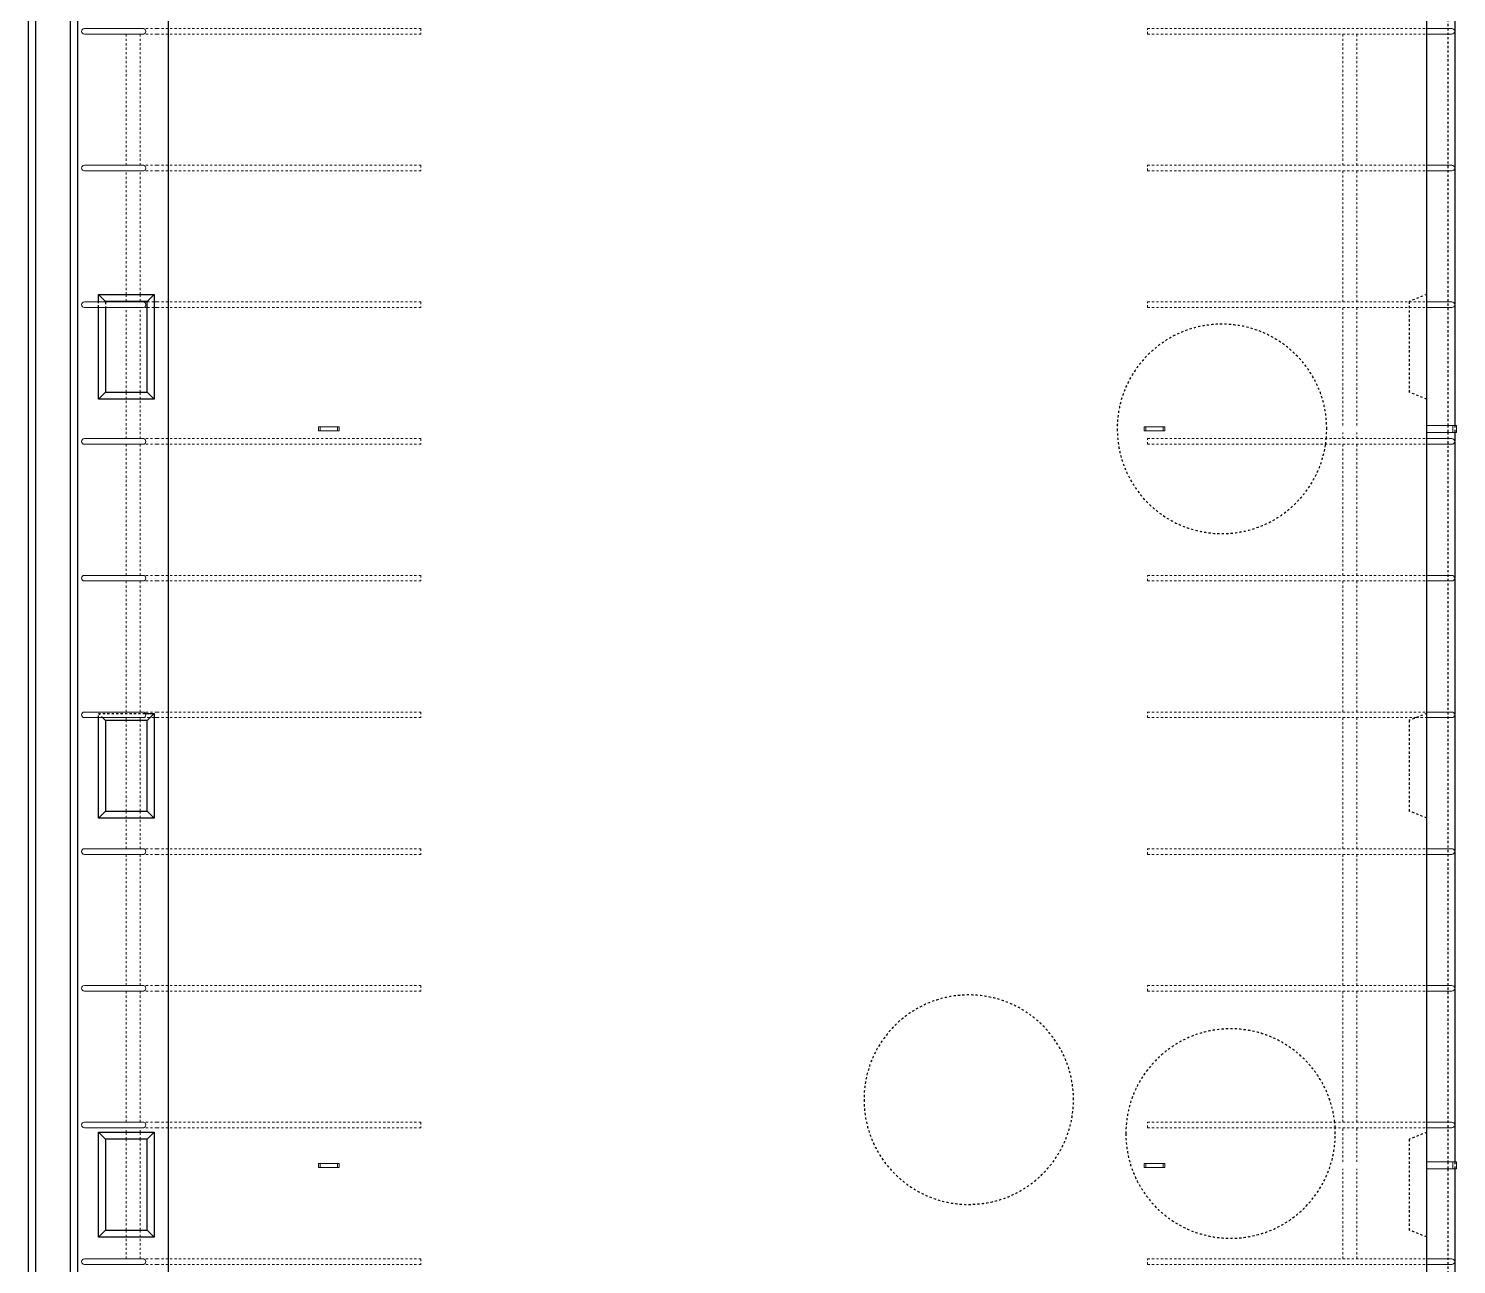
# Model space of a CAD drawing. Header units: millimetres. Extents: x -21844 to -8770, y -2150 to 7662.
# Drawn here: x -18135 to -16090, y 463 to 2233 of the extents above; entities that cross this region are included whole.
import ezdxf

# ---------------------------------------------------------------- set-up
doc = ezdxf.new("R2010")
doc.units = ezdxf.units.MM
doc.linetypes.add('Dash', pattern=[6.36, 3.18, -3.18])
for name, color, linetype, lineweight in [('A-GENM', 13, 'Continuous', 18), ('A-WALL', 113, 'Continuous', 25), ('A-WALL-HDLN', 110, 'Dash', 25), ('S-RBAR', 171, 'Continuous', 18)]:
    doc.layers.add(name, color=color, linetype=linetype, lineweight=lineweight)

# ---------------------------------------------------------------- blocks, each defined once
blk = doc.blocks.new('RR spread anchor face based - RR-SA-2_5-250-1726823-Elevation Front')
at = {"layer": 'A-GENM'}
for p, q in [((-16132.9, 2740), (-16095.4, 2740)), ((-16095.4, 2730), (-16132.9, 2730)), ((-16095.4, 2740), (-16090.4, 2740)), ((-16095.4, 2730), (-16095.4, 2740)), ((-16090.4, 2730), (-16095.4, 2730)), ((-16090.4, 2740), (-16090.4, 2730))]:
    blk.add_line(p, q, dxfattribs=at)
blk = doc.blocks.new('RR spread anchor face based - RR-SA-1_4-160-1726851-Elevation Front')
at = {"layer": 'A-GENM'}
for p, q in [((-17720.4, 2738), (-17717.9, 2738)), ((-17720.4, 2732), (-17720.4, 2738)), ((-17717.9, 2732), (-17720.4, 2732)), ((-17717.9, 2738), (-17692.9, 2738)), ((-17717.9, 2732), (-17717.9, 2738)), ((-17692.9, 2732), (-17717.9, 2732)), ((-17692.9, 2738), (-17690.4, 2738)), ((-17692.9, 2732), (-17692.9, 2738)), ((-17690.4, 2732), (-17692.9, 2732)), ((-17690.4, 2738), (-17690.4, 2732))]:
    blk.add_line(p, q, dxfattribs=at)

msp = doc.modelspace()

# ---------------------------------------------------------------- linework, layer by layer
at = {"layer": 'A-WALL'}
for p, q in [((-18135.4305, -1395), (-18135.4305, 3700)), ((-18125.42792, 3700), (-18125.42792, -1395)), ((-18075.4305, -1395), (-18075.4305, 3700)), ((-18065.4305, 3700), (-18065.4305, -1395)), ((-17935.4305, 3700), (-17935.4305, -1395)), ((-16132.9305, -1395), (-16132.9305, 3060)), ((-16092.9305, 2424.81993), (-16092.9305, 2229.78007)), ((-16092.9305, 2229.01993), (-16092.9305, 2033.98007)), ((-16092.9305, 2033.21993), (-16092.9305, 1838.18007)), ((-18035.4305, 1841.8), (-18035.4305, 1852.5)), ((-18035.4305, 1852.5), (-17955.4305, 1852.5)), ((-18035.4305, 1852.5), (-18025.4305, 1842.5)), ((-17965.4305, 1842.5), (-18025.4305, 1842.5)), ((-18025.4305, 1842.5), (-18025.4305, 1841.8)), ((-17955.4305, 1852.5), (-17965.4305, 1842.5)), ((-17965.4305, 1712.5), (-17965.4305, 1842.5)), ((-17955.4305, 1852.5), (-17955.4305, 1702.5)), ((-18035.4305, 1702.5), (-18035.4305, 1833.8)), ((-18025.4305, 1833.8), (-18025.4305, 1712.5)), ((-16092.9305, 1837.41993), (-16092.9305, 1665)), ((-18035.4305, 1702.5), (-18025.4305, 1712.5)), ((-17955.4305, 1702.5), (-18035.4305, 1702.5)), ((-18025.4305, 1712.5), (-17965.4305, 1712.5)), ((-17965.4305, 1712.5), (-17955.4305, 1702.5)), ((-16092.9305, 1655), (-16092.9305, 1642.38007)), ((-16092.9305, 1641.61993), (-16092.9305, 1446.58007)), ((-16092.9305, 1445.81993), (-16092.9305, 1250.78007)), ((-17971.4305, 1252.5), (-17970.62742, 1252.5)), ((-17968.38379, 1252.5), (-17968.10566, 1252.5)), ((-17967.9806, 1252.5), (-17955.4305, 1252.5)), ((-17955.4305, 1252.5), (-17965.4305, 1242.5)), ((-17955.4305, 1252.5), (-17955.4305, 1102.5)), ((-16092.9305, 1250.01993), (-16092.9305, 1054.98007)), ((-18035.4305, 1102.5), (-18035.4305, 1246.4)), ((-18029.3305, 1246.4), (-18025.4305, 1242.5)), ((-17965.4305, 1242.5), (-18025.4305, 1242.5)), ((-18025.4305, 1242.5), (-18025.4305, 1112.5)), ((-17965.4305, 1112.5), (-17965.4305, 1242.5)), ((-18035.4305, 1102.5), (-18025.4305, 1112.5)), ((-18025.4305, 1112.5), (-17965.4305, 1112.5)), ((-17965.4305, 1112.5), (-17955.4305, 1102.5)), ((-17955.4305, 1102.5), (-18035.4305, 1102.5)), ((-16092.9305, 1054.21993), (-16092.9305, 859.18007)), ((-16092.9305, 858.41993), (-16092.9305, 663.38007)), ((-16092.9305, 662.61993), (-16092.9305, 610)), ((-18035.4305, 502.5), (-18035.4305, 652.5)), ((-18035.4305, 652.5), (-17955.4305, 652.5)), ((-18035.4305, 652.5), (-18025.4305, 642.5)), ((-17965.4305, 642.5), (-18025.4305, 642.5)), ((-18025.4305, 642.5), (-18025.4305, 512.5)), ((-17955.4305, 652.5), (-17965.4305, 642.5)), ((-17965.4305, 512.5), (-17965.4305, 642.5)), ((-17955.4305, 652.5), (-17955.4305, 502.5)), ((-16092.9305, 600), (-16092.9305, 467.58007)), ((-18035.4305, 502.5), (-18025.4305, 512.5)), ((-18025.4305, 512.5), (-17965.4305, 512.5)), ((-17965.4305, 512.5), (-17955.4305, 502.5)), ((-17955.4305, 502.5), (-18035.4305, 502.5)), ((-16092.9305, 466.81993), (-16092.9305, 271.78007))]:
    msp.add_line(p, q, dxfattribs=at)
at = {"layer": 'A-WALL-HDLN'}
for p, q in [((-16102.93308, 2729.95039), (-16102.93308, 1665.04961)), ((-18035.4305, 1833.84961), (-18035.4305, 1841.75039)), ((-18025.4305, 1841.75039), (-18025.4305, 1833.84961)), ((-16132.98011, 1852.48016), (-16157.9305, 1842.5)), ((-16157.9305, 1842.5), (-16157.9305, 1712.5)), ((-16132.98011, 1702.51984), (-16157.9305, 1712.5)), ((-16102.93308, 1664.95039), (-16102.93308, 1655.04961)), ((-16092.9305, 1664.95039), (-16092.9305, 1655.04961)), ((-16102.93308, 1654.95039), (-16102.93308, 610.04961)), ((-18035.4305, 1246.44961), (-18035.4305, 1252.5)), ((-18035.4305, 1252.5), (-17971.48011, 1252.5)), ((-18035.4305, 1252.5), (-18029.34777, 1246.41727)), ((-17970.57781, 1252.5), (-17968.4334, 1252.5)), ((-16132.98011, 1252.48016), (-16157.9305, 1242.5)), ((-16157.9305, 1242.5), (-16157.9305, 1112.5)), ((-16132.98011, 1102.51984), (-16157.9305, 1112.5)), ((-16132.98011, 652.48016), (-16157.9305, 642.5)), ((-16157.9305, 642.5), (-16157.9305, 512.5)), ((-16102.93308, 609.95039), (-16102.93308, 600.04961)), ((-16102.93308, 599.95039), (-16102.93308, -424.95039)), ((-16092.9305, 609.95039), (-16092.9305, 600.04961)), ((-16132.98011, 502.51984), (-16157.9305, 512.5))]:
    msp.add_line(p, q, dxfattribs=at)
for centre, start, end in [((-16426.21988, 1659.97768), 0, 180), ((-16426.21988, 1659.97768), 180, 351.48930743), ((-16426.21988, 1659.97768), 354.61860525, 0), ((-16426.21988, 1659.97768), 351.52764261, 354.58027007), ((-16788.89669, 699.18428), 0, 180), ((-16413.89669, 650.66147), 6.33188944, 180), ((-16788.89669, 699.18428), 180, 0), ((-16413.89669, 650.66147), 3.2409268, 6.29355426), ((-16413.89669, 650.66147), 0, 3.20259162), ((-16413.89669, 650.66147), 180, 0)]:
    msp.add_arc(centre, 150, start, end, dxfattribs=at)
at = {"layer": 'S-RBAR'}
for p, q in [((-18055.4305, 2233.4), (-18035.4305, 2233.4)), ((-17991.4305, 2233.4), (-18035.4305, 2233.4)), ((-17991.4305, 2233.4), (-17971.4305, 2233.4)), ((-16132.9305, 2233.4), (-16116.9305, 2233.4)), ((-16096.9305, 2233.4), (-16116.9305, 2233.4)), ((-18055.4305, 2225.4), (-18035.4305, 2225.4)), ((-17991.4305, 2225.4), (-18035.4305, 2225.4)), ((-17991.4305, 2225.4), (-17971.4305, 2225.4)), ((-16132.9305, 2225.4), (-16116.9305, 2225.4)), ((-16096.9305, 2225.4), (-16116.9305, 2225.4)), ((-18055.4305, 2037.6), (-18035.4305, 2037.6)), ((-18055.4305, 2029.6), (-18035.4305, 2029.6)), ((-17991.4305, 2037.6), (-18035.4305, 2037.6)), ((-17991.4305, 2029.6), (-18035.4305, 2029.6)), ((-17991.4305, 2037.6), (-17971.4305, 2037.6)), ((-17991.4305, 2029.6), (-17971.4305, 2029.6)), ((-16132.9305, 2037.6), (-16116.9305, 2037.6)), ((-16132.9305, 2029.6), (-16116.9305, 2029.6)), ((-16096.9305, 2037.6), (-16116.9305, 2037.6)), ((-16096.9305, 2029.6), (-16116.9305, 2029.6)), ((-18055.4305, 1841.8), (-18035.4305, 1841.8)), ((-17991.4305, 1841.8), (-18035.4305, 1841.8)), ((-17991.4305, 1841.8), (-17971.4305, 1841.8)), ((-16132.9305, 1841.8), (-16116.9305, 1841.8)), ((-16096.9305, 1841.8), (-16116.9305, 1841.8)), ((-18055.4305, 1833.8), (-18035.4305, 1833.8)), ((-17991.4305, 1833.8), (-18035.4305, 1833.8)), ((-17991.4305, 1833.8), (-17971.4305, 1833.8)), ((-16132.9305, 1833.8), (-16116.9305, 1833.8)), ((-16096.9305, 1833.8), (-16116.9305, 1833.8)), ((-18055.4305, 1646), (-18035.4305, 1646)), ((-18055.4305, 1638), (-18035.4305, 1638)), ((-17991.4305, 1646), (-18035.4305, 1646)), ((-17991.4305, 1638), (-18035.4305, 1638)), ((-17991.4305, 1646), (-17971.4305, 1646)), ((-17991.4305, 1638), (-17971.4305, 1638)), ((-16132.9305, 1646), (-16116.9305, 1646)), ((-16132.9305, 1638), (-16116.9305, 1638)), ((-16096.9305, 1646), (-16116.9305, 1646)), ((-16096.9305, 1638), (-16116.9305, 1638)), ((-18055.4305, 1450.2), (-18035.4305, 1450.2)), ((-18055.4305, 1442.2), (-18035.4305, 1442.2)), ((-17991.4305, 1450.2), (-18035.4305, 1450.2)), ((-17991.4305, 1442.2), (-18035.4305, 1442.2)), ((-17991.4305, 1450.2), (-17971.4305, 1450.2)), ((-17991.4305, 1442.2), (-17971.4305, 1442.2)), ((-16132.9305, 1450.2), (-16116.9305, 1450.2)), ((-16132.9305, 1442.2), (-16116.9305, 1442.2)), ((-16096.9305, 1450.2), (-16116.9305, 1450.2)), ((-16096.9305, 1442.2), (-16116.9305, 1442.2)), ((-18055.4305, 1254.4), (-18035.4305, 1254.4)), ((-17991.4305, 1254.4), (-18035.4305, 1254.4)), ((-17991.4305, 1254.4), (-17971.4305, 1254.4)), ((-16132.9305, 1254.4), (-16116.9305, 1254.4)), ((-16096.9305, 1254.4), (-16116.9305, 1254.4)), ((-18055.4305, 1246.4), (-18035.4305, 1246.4)), ((-17991.4305, 1246.4), (-18035.4305, 1246.4)), ((-17991.4305, 1246.4), (-17971.4305, 1246.4)), ((-16132.9305, 1246.4), (-16116.9305, 1246.4)), ((-16096.9305, 1246.4), (-16116.9305, 1246.4)), ((-18055.4305, 1058.6), (-18035.4305, 1058.6)), ((-18055.4305, 1050.6), (-18035.4305, 1050.6)), ((-17991.4305, 1058.6), (-18035.4305, 1058.6)), ((-17991.4305, 1050.6), (-18035.4305, 1050.6)), ((-17991.4305, 1058.6), (-17971.4305, 1058.6)), ((-17991.4305, 1050.6), (-17971.4305, 1050.6)), ((-16132.9305, 1058.6), (-16116.9305, 1058.6)), ((-16132.9305, 1050.6), (-16116.9305, 1050.6)), ((-16096.9305, 1058.6), (-16116.9305, 1058.6)), ((-16096.9305, 1050.6), (-16116.9305, 1050.6)), ((-18055.4305, 862.8), (-18035.4305, 862.8)), ((-17991.4305, 862.8), (-18035.4305, 862.8)), ((-17991.4305, 862.8), (-17971.4305, 862.8)), ((-16132.9305, 862.8), (-16116.9305, 862.8)), ((-16096.9305, 862.8), (-16116.9305, 862.8)), ((-18055.4305, 854.8), (-18035.4305, 854.8)), ((-17991.4305, 854.8), (-18035.4305, 854.8)), ((-17991.4305, 854.8), (-17971.4305, 854.8)), ((-16132.9305, 854.8), (-16116.9305, 854.8)), ((-16096.9305, 854.8), (-16116.9305, 854.8)), ((-18055.4305, 667), (-18035.4305, 667)), ((-18055.4305, 659), (-18035.4305, 659)), ((-17991.4305, 667), (-18035.4305, 667)), ((-17991.4305, 659), (-18035.4305, 659)), ((-17991.4305, 667), (-17971.4305, 667)), ((-17991.4305, 659), (-17971.4305, 659)), ((-16132.9305, 667), (-16116.9305, 667)), ((-16132.9305, 659), (-16116.9305, 659)), ((-16096.9305, 667), (-16116.9305, 667)), ((-16096.9305, 659), (-16116.9305, 659)), ((-18055.4305, 471.2), (-18035.4305, 471.2)), ((-17991.4305, 471.2), (-18035.4305, 471.2)), ((-17991.4305, 471.2), (-17971.4305, 471.2)), ((-16132.9305, 471.2), (-16116.9305, 471.2)), ((-16096.9305, 471.2), (-16116.9305, 471.2)), ((-18055.4305, 463.2), (-18035.4305, 463.2)), ((-17991.4305, 463.2), (-18035.4305, 463.2)), ((-17991.4305, 463.2), (-17971.4305, 463.2)), ((-16132.9305, 463.2), (-16116.9305, 463.2)), ((-16096.9305, 463.2), (-16116.9305, 463.2))]:
    msp.add_line(p, q, dxfattribs=at)
at = {"layer": 'S-RBAR', "linetype": 'Dash'}
for p, q in [((-17951.4305, 2233.4), (-17971.40454, 2233.4)), ((-17935.48011, 2233.4), (-17951.4305, 2233.4)), ((-17573.4305, 2233.4), (-17935.38089, 2233.4)), ((-17573.4305, 2233.4), (-17573.4305, 2225.4)), ((-16532.9305, 2233.4), (-16132.98011, 2233.4)), ((-16532.9305, 2225.4), (-16532.9305, 2233.4)), ((-17995.4305, 2037.6), (-17995.4305, 2225.4)), ((-17975.4305, 2037.6), (-17975.4305, 2225.4)), ((-17951.4305, 2225.4), (-17971.40454, 2225.4)), ((-17935.48011, 2225.4), (-17951.4305, 2225.4)), ((-17573.4305, 2225.4), (-17935.38089, 2225.4)), ((-16532.9305, 2225.4), (-16132.98011, 2225.4)), ((-16252.9305, 2037.6), (-16252.9305, 2225.4)), ((-16232.9305, 2037.6), (-16232.9305, 2225.4)), ((-17995.4305, 1852.54961), (-17995.4305, 2029.6)), ((-17975.4305, 1852.54961), (-17975.4305, 2029.6)), ((-17951.4305, 2037.6), (-17971.40454, 2037.6)), ((-17951.4305, 2029.6), (-17971.40454, 2029.6)), ((-17935.48011, 2037.6), (-17951.4305, 2037.6)), ((-17935.48011, 2029.6), (-17951.4305, 2029.6)), ((-17573.4305, 2037.6), (-17935.38089, 2037.6)), ((-17573.4305, 2029.6), (-17935.38089, 2029.6)), ((-17573.4305, 2037.6), (-17573.4305, 2029.6)), ((-16532.9305, 2037.6), (-16132.98011, 2037.6)), ((-16532.9305, 2029.6), (-16532.9305, 2037.6)), ((-16532.9305, 2029.6), (-16132.98011, 2029.6)), ((-16252.9305, 1841.8), (-16252.9305, 2029.6)), ((-16232.9305, 1841.8), (-16232.9305, 2029.6)), ((-17995.4305, 1842.54961), (-17995.4305, 1852.45039)), ((-17995.4305, 1841.8), (-17995.4305, 1842.45039)), ((-17975.4305, 1842.54961), (-17975.4305, 1852.45039)), ((-17975.4305, 1841.8), (-17975.4305, 1842.45039)), ((-17965.49978, 1841.8), (-17971.40454, 1841.8)), ((-17955.89067, 1841.8), (-17965.42124, 1841.8)), ((-17951.4305, 1841.8), (-17955.78317, 1841.8)), ((-17935.48011, 1841.8), (-17951.4305, 1841.8)), ((-17573.4305, 1841.8), (-17935.38089, 1841.8)), ((-17573.4305, 1841.8), (-17573.4305, 1833.8)), ((-16532.9305, 1841.8), (-16157.98011, 1841.8)), ((-16532.9305, 1833.8), (-16532.9305, 1841.8)), ((-16157.88089, 1841.8), (-16132.98011, 1841.8)), ((-17995.4305, 1712.54961), (-17995.4305, 1833.8)), ((-17975.4305, 1712.54961), (-17975.4305, 1833.8)), ((-17965.49978, 1833.8), (-17971.40454, 1833.8)), ((-17955.89067, 1833.8), (-17965.42124, 1833.8)), ((-17951.4305, 1833.8), (-17955.78317, 1833.8)), ((-17935.48011, 1833.8), (-17951.4305, 1833.8)), ((-17573.4305, 1833.8), (-17935.38089, 1833.8)), ((-16532.9305, 1833.8), (-16157.98011, 1833.8)), ((-16252.9305, 1665), (-16252.9305, 1833.8)), ((-16232.9305, 1665), (-16232.9305, 1833.8)), ((-16157.88089, 1833.8), (-16132.98011, 1833.8)), ((-17995.4305, 1702.54961), (-17995.4305, 1712.45039)), ((-17995.4305, 1646), (-17995.4305, 1702.45039)), ((-17975.4305, 1702.54961), (-17975.4305, 1712.45039)), ((-17975.4305, 1646), (-17975.4305, 1702.45039)), ((-17995.4305, 1450.2), (-17995.4305, 1638)), ((-17975.4305, 1450.2), (-17975.4305, 1638)), ((-17951.4305, 1646), (-17971.40454, 1646)), ((-17951.4305, 1638), (-17971.40454, 1638)), ((-17935.48011, 1646), (-17951.4305, 1646)), ((-17935.48011, 1638), (-17951.4305, 1638)), ((-17573.4305, 1646), (-17935.38089, 1646)), ((-17573.4305, 1638), (-17935.38089, 1638)), ((-17573.4305, 1646), (-17573.4305, 1638)), ((-16532.9305, 1646), (-16132.98011, 1646)), ((-16532.9305, 1638), (-16532.9305, 1646)), ((-16532.9305, 1638), (-16132.98011, 1638)), ((-16252.9305, 1646), (-16252.9305, 1655)), ((-16252.9305, 1450.2), (-16252.9305, 1638)), ((-16232.9305, 1646), (-16232.9305, 1655)), ((-16232.9305, 1450.2), (-16232.9305, 1638)), ((-17995.4305, 1254.4), (-17995.4305, 1442.2)), ((-17975.4305, 1254.4), (-17975.4305, 1442.2)), ((-17951.4305, 1450.2), (-17971.40454, 1450.2)), ((-17951.4305, 1442.2), (-17971.40454, 1442.2)), ((-17935.48011, 1450.2), (-17951.4305, 1450.2)), ((-17935.48011, 1442.2), (-17951.4305, 1442.2)), ((-17573.4305, 1450.2), (-17935.38089, 1450.2)), ((-17573.4305, 1442.2), (-17935.38089, 1442.2)), ((-17573.4305, 1450.2), (-17573.4305, 1442.2)), ((-16532.9305, 1450.2), (-16132.98011, 1450.2)), ((-16532.9305, 1442.2), (-16532.9305, 1450.2)), ((-16532.9305, 1442.2), (-16132.98011, 1442.2)), ((-16252.9305, 1254.4), (-16252.9305, 1442.2)), ((-16232.9305, 1254.4), (-16232.9305, 1442.2)), ((-17951.4305, 1254.4), (-17971.40454, 1254.4)), ((-17935.48011, 1254.4), (-17951.4305, 1254.4)), ((-17573.4305, 1254.4), (-17935.38089, 1254.4)), ((-17573.4305, 1254.4), (-17573.4305, 1246.4)), ((-16532.9305, 1254.4), (-16132.98011, 1254.4)), ((-16532.9305, 1246.4), (-16532.9305, 1254.4)), ((-17995.4305, 1242.54961), (-17995.4305, 1246.4)), ((-17995.4305, 1112.54961), (-17995.4305, 1242.45039)), ((-17975.4305, 1242.54961), (-17975.4305, 1246.4)), ((-17975.4305, 1112.54961), (-17975.4305, 1242.45039)), ((-17955.89067, 1246.4), (-17971.40454, 1246.4)), ((-17951.4305, 1246.4), (-17955.78317, 1246.4)), ((-17935.48011, 1246.4), (-17951.4305, 1246.4)), ((-17573.4305, 1246.4), (-17935.38089, 1246.4)), ((-16532.9305, 1246.4), (-16148.30572, 1246.4)), ((-16252.9305, 1058.6), (-16252.9305, 1246.4)), ((-16232.9305, 1058.6), (-16232.9305, 1246.4)), ((-16148.05528, 1246.4), (-16132.98011, 1246.4)), ((-17995.4305, 1102.54961), (-17995.4305, 1112.45039)), ((-17975.4305, 1102.54961), (-17975.4305, 1112.45039)), ((-17995.4305, 1058.6), (-17995.4305, 1102.45039)), ((-17975.4305, 1058.6), (-17975.4305, 1102.45039)), ((-17995.4305, 862.8), (-17995.4305, 1050.6)), ((-17975.4305, 862.8), (-17975.4305, 1050.6)), ((-17951.4305, 1058.6), (-17971.40454, 1058.6)), ((-17951.4305, 1050.6), (-17971.40454, 1050.6)), ((-17935.48011, 1058.6), (-17951.4305, 1058.6)), ((-17935.48011, 1050.6), (-17951.4305, 1050.6)), ((-17573.4305, 1058.6), (-17935.38089, 1058.6)), ((-17573.4305, 1050.6), (-17935.38089, 1050.6)), ((-17573.4305, 1058.6), (-17573.4305, 1050.6)), ((-16532.9305, 1058.6), (-16132.98011, 1058.6)), ((-16532.9305, 1050.6), (-16532.9305, 1058.6)), ((-16532.9305, 1050.6), (-16132.98011, 1050.6)), ((-16252.9305, 862.8), (-16252.9305, 1050.6)), ((-16232.9305, 862.8), (-16232.9305, 1050.6)), ((-17951.4305, 862.8), (-17971.40454, 862.8)), ((-17935.48011, 862.8), (-17951.4305, 862.8)), ((-17573.4305, 862.8), (-17935.38089, 862.8)), ((-17573.4305, 862.8), (-17573.4305, 854.8)), ((-16532.9305, 862.8), (-16132.98011, 862.8)), ((-16532.9305, 854.8), (-16532.9305, 862.8)), ((-17995.4305, 667), (-17995.4305, 854.8)), ((-17975.4305, 667), (-17975.4305, 854.8)), ((-17951.4305, 854.8), (-17971.40454, 854.8)), ((-17935.48011, 854.8), (-17951.4305, 854.8)), ((-17573.4305, 854.8), (-17935.38089, 854.8)), ((-16532.9305, 854.8), (-16132.98011, 854.8)), ((-16252.9305, 667), (-16252.9305, 854.8)), ((-16232.9305, 667), (-16232.9305, 854.8)), ((-17995.4305, 652.54961), (-17995.4305, 659)), ((-17975.4305, 652.54961), (-17975.4305, 659)), ((-17951.4305, 667), (-17971.40454, 667)), ((-17951.4305, 659), (-17971.40454, 659)), ((-17935.48011, 667), (-17951.4305, 667)), ((-17935.48011, 659), (-17951.4305, 659)), ((-17573.4305, 667), (-17935.38089, 667)), ((-17573.4305, 659), (-17935.38089, 659)), ((-17573.4305, 667), (-17573.4305, 659)), ((-16532.9305, 667), (-16132.98011, 667)), ((-16532.9305, 659), (-16532.9305, 667)), ((-16532.9305, 659), (-16132.98011, 659)), ((-16252.9305, 610), (-16252.9305, 659)), ((-16232.9305, 610), (-16232.9305, 659)), ((-17995.4305, 642.54961), (-17995.4305, 652.45039)), ((-17995.4305, 512.54961), (-17995.4305, 642.45039)), ((-17975.4305, 642.54961), (-17975.4305, 652.45039)), ((-17975.4305, 512.54961), (-17975.4305, 642.45039)), ((-16252.9305, 471.2), (-16252.9305, 600)), ((-16232.9305, 471.2), (-16232.9305, 600)), ((-17995.4305, 502.54961), (-17995.4305, 512.45039)), ((-17975.4305, 502.54961), (-17975.4305, 512.45039)), ((-17995.4305, 471.2), (-17995.4305, 502.45039)), ((-17975.4305, 471.2), (-17975.4305, 502.45039)), ((-17951.4305, 471.2), (-17971.40454, 471.2)), ((-17935.48011, 471.2), (-17951.4305, 471.2)), ((-17573.4305, 471.2), (-17935.38089, 471.2)), ((-17573.4305, 471.2), (-17573.4305, 463.2)), ((-16532.9305, 471.2), (-16132.98011, 471.2)), ((-16532.9305, 463.2), (-16532.9305, 471.2)), ((-17951.4305, 463.2), (-17971.40454, 463.2)), ((-17935.48011, 463.2), (-17951.4305, 463.2)), ((-17573.4305, 463.2), (-17935.38089, 463.2)), ((-16532.9305, 463.2), (-16132.98011, 463.2))]:
    msp.add_line(p, q, dxfattribs=at)
at = {"layer": 'S-RBAR'}
for centre, start, end in [((-18055.4305, 2229.4), 90, 270), ((-17971.4305, 2229.4), 270, 90), ((-16096.9305, 2229.4), 270, 90), ((-18055.4305, 2033.6), 90, 270), ((-17971.4305, 2033.6), 270, 90), ((-16096.9305, 2033.6), 270, 90), ((-18055.4305, 1837.8), 90, 270), ((-17971.4305, 1837.8), 270, 90), ((-16096.9305, 1837.8), 270, 90), ((-18055.4305, 1642), 90, 270), ((-17971.4305, 1642), 270, 90), ((-16096.9305, 1642), 270, 90), ((-18055.4305, 1446.2), 90, 270), ((-17971.4305, 1446.2), 270, 90), ((-16096.9305, 1446.2), 270, 90), ((-18055.4305, 1250.4), 90, 270), ((-17971.4305, 1250.4), 270, 90), ((-16096.9305, 1250.4), 270, 90), ((-18055.4305, 1054.6), 90, 270), ((-17971.4305, 1054.6), 270, 90), ((-16096.9305, 1054.6), 270, 90), ((-18055.4305, 858.8), 90, 270), ((-17971.4305, 858.8), 270, 90), ((-16096.9305, 858.8), 270, 90), ((-18055.4305, 663), 90, 270), ((-17971.4305, 663), 270, 90), ((-16096.9305, 663), 270, 90), ((-18055.4305, 467.2), 90, 270), ((-17971.4305, 467.2), 270, 90), ((-16096.9305, 467.2), 270, 90)]:
    msp.add_arc(centre, 4, start, end, dxfattribs=at)

# ---------------------------------------------------------------- block references
at = {"layer": 'A-GENM'}
for name, p in [('RR spread anchor face based - RR-SA-1_4-160-1726851-Elevation Front', (0, -1075)), ('RR spread anchor face based - RR-SA-1_4-160-1726851-Elevation Front', (1182.5, -1075)), ('RR spread anchor face based - RR-SA-2_5-250-1726823-Elevation Front', (0, -1075)), ('RR spread anchor face based - RR-SA-1_4-160-1726851-Elevation Front', (0, -2130)), ('RR spread anchor face based - RR-SA-1_4-160-1726851-Elevation Front', (1182.5, -2130)), ('RR spread anchor face based - RR-SA-2_5-250-1726823-Elevation Front', (0, -2130))]:
    msp.add_blockref(name, p, dxfattribs=at)

doc.saveas('drawing.dxf')
